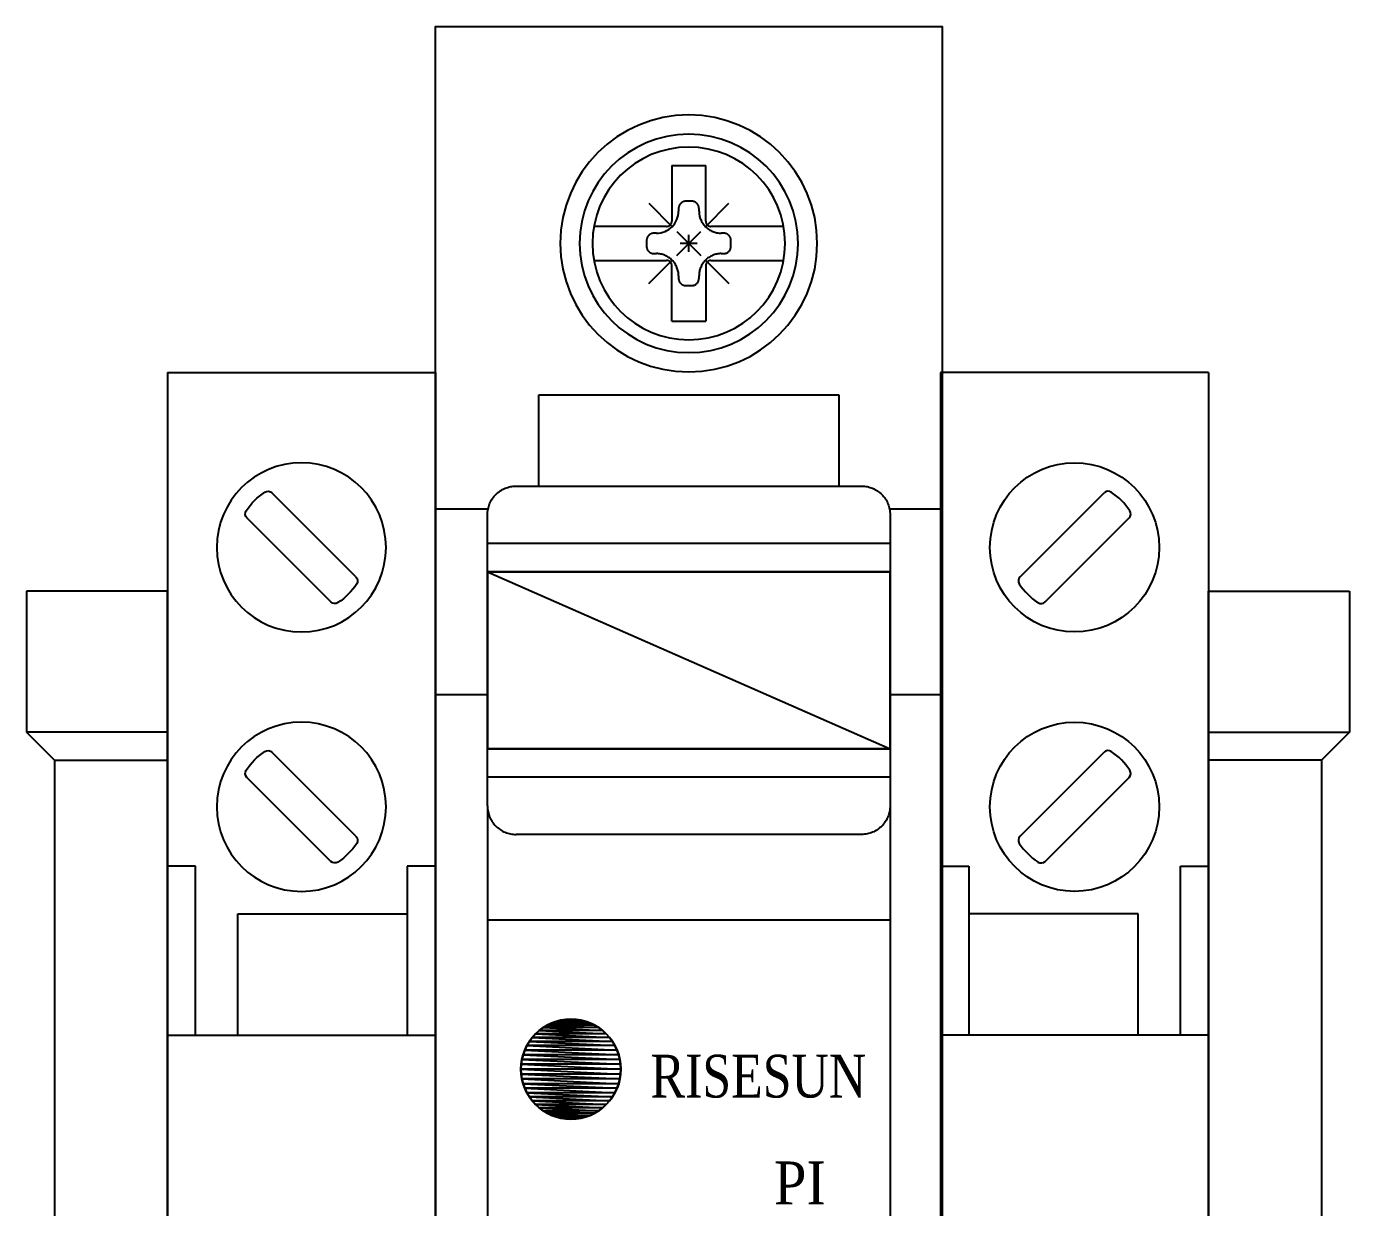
# Model space of a CAD drawing. Header units: millimetres. Extents: x 18 to 64.9, y 0 to 83.7.
# Drawn here: x 17.97 to 64.89, y 41.85 to 83.73 of the extents above; entities that cross this region are included whole.
import ezdxf

# ---------------------------------------------------------------- set-up
doc = ezdxf.new("R2010")
doc.units = ezdxf.units.MM
doc.linetypes.add('NEW_LINE159', pattern=[0.7, 0.5, -0.2])
doc.layers.add('1', color=2, linetype='Continuous')
doc.layers.add('DUT', color=7, linetype='Continuous')
doc.layers.add('dim', color=7, linetype='Continuous', lineweight=18)
doc.styles.add('arial', font='times.ttf', dxfattribs={"height": 21})

# ---------------------------------------------------------------- blocks, each defined once
blk = doc.blocks.new('jsfjdj')
at = {"layer": '1', "color": 7}
for p, q in [((244063.373, 5232.216, -0.002), (244063.373, 5222.716, -0.002)), ((244113.873, 5232.216, -0.002), (244063.373, 5232.216, -0.002)), ((244077.173, 5222.716, -0.002), (244077.173, 5232.216, -0.002)), ((244090.373, 5222.716, -0.002), (244090.373, 5232.216, -0.002)), ((244096.373, 5232.216, -0.002), (244096.373, 5231.216, -0.002)), ((244113.873, 5222.716, -0.002), (244113.873, 5232.216, -0.002)), ((244096.373, 5231.216, -0.002), (244090.373, 5231.216, -0.002)), ((244094.673, 5225.216, -0.002), (244094.673, 5231.216, -0.002)), ((244069.427, 5229.4, -0.002), (244072.407, 5226.421, -0.002)), ((244097.427, 5229.4, -0.002), (244100.407, 5226.421, -0.002)), ((244106.627, 5229.4, -0.002), (244109.607, 5226.421, -0.002)), ((244068.538, 5228.511, -0.002), (244071.518, 5225.532, -0.002)), ((244096.538, 5228.511, -0.002), (244099.518, 5225.532, -0.002)), ((244105.738, 5228.511, -0.002), (244108.718, 5225.532, -0.002)), ((244090.373, 5225.216, -0.002), (244094.673, 5225.216, -0.002)), ((244090.373, 5223.716, -0.002), (244096.373, 5223.716, -0.002)), ((244096.373, 5223.716, -0.002), (244096.373, 5222.716, -0.002)), ((244113.873, 5222.716, -0.002), (244063.373, 5222.716, -0.002))]:
    blk.add_line(p, q, dxfattribs=at)
for centre in [(244070.473, 5227.466, -0.002), (244098.473, 5227.466, -0.002), (244107.673, 5227.466, -0.002)]:
    blk.add_circle(centre, 3, dxfattribs=at)
for centre, radius, start, end in [((244070.473, 5227.466, -0.002), 2.35, 123.5008, 146.4992), ((244069.286, 5229.259, -0.002), 0.2, 45, 123.5008), ((244098.473, 5227.466, -0.002), 2.35, 123.5008, 146.4992), ((244097.286, 5229.259, -0.002), 0.2, 45, 123.5008), ((244107.673, 5227.466, -0.002), 2.35, 123.5008, 146.4992), ((244106.486, 5229.259, -0.002), 0.2, 45, 123.5008), ((244068.68, 5228.653, -0.002), 0.2, 146.4992, 225), ((244096.68, 5228.653, -0.002), 0.2, 146.4992, 225), ((244105.88, 5228.653, -0.002), 0.2, 146.4992, 225), ((244070.473, 5227.466, -0.002), 2.35, 303.5008, 326.4992), ((244072.265, 5226.279, -0.002), 0.2, 326.4992, 45), ((244098.473, 5227.466, -0.002), 2.35, 303.5008, 326.4992), ((244100.265, 5226.279, -0.002), 0.2, 326.4992, 45), ((244107.673, 5227.466, -0.002), 2.35, 303.5008, 326.4992), ((244109.465, 5226.279, -0.002), 0.2, 326.4992, 45), ((244071.659, 5225.673, -0.002), 0.2, 225, 303.5008), ((244099.659, 5225.673, -0.002), 0.2, 225, 303.5008), ((244108.859, 5225.673, -0.002), 0.2, 225, 303.5008)]:
    blk.add_arc(centre, radius, start, end, dxfattribs=at)
blk = doc.blocks.new('CẦU CHÌ')
for points in [[(-8.986, 0), (-8.986, 79.4816), (8.986, 79.4816), (8.986, 0), (-8.986, 0)], [(4.5563, 71.7865), (4.5563, 71.7865), (4.5327, 72.2525), (4.4637, 72.7049), (4.3513, 73.1416), (4.1982, 73.5601), (4.0062, 73.9585), (3.778, 74.3341), (3.5156, 74.6849), (3.2217, 75.0084), (2.898, 75.3026), (2.5473, 75.5649), (2.1716, 75.7931), (1.7734, 75.9849), (1.3547, 76.1382), (0.9182, 76.2504), (0.4657, 76.3194), (0, 76.3428), (0, 76.3428), (-0.466, 76.3194), (-0.9184, 76.2504), (-1.3551, 76.1382), (-1.7736, 75.9849), (-2.172, 75.7931), (-2.5476, 75.5649), (-2.8984, 75.3026), (-3.2218, 75.0084), (-3.516, 74.685), (-3.7783, 74.3342), (-4.0065, 73.9586), (-4.1983, 73.5602), (-4.3516, 73.1417), (-4.4638, 72.705), (-4.5329, 72.2526), (-4.5563, 71.7866), (-4.5563, 71.7866), (-4.5329, 71.3209), (-4.4639, 70.8684), (-4.3517, 70.4319), (-4.1984, 70.0132), (-4.0066, 69.615), (-3.7784, 69.2393), (-3.5161, 68.8886), (-3.2219, 68.5649), (-2.8984, 68.271), (-2.5476, 68.0086), (-2.172, 67.7804), (-1.7736, 67.5884), (-1.3551, 67.4353), (-0.9184, 67.3229), (-0.466, 67.2539), (0, 67.2303), (0, 67.2303), (0.4657, 67.2539), (0.9181, 67.3229), (1.3547, 67.4353), (1.7734, 67.5884), (2.1716, 67.7804), (2.5473, 68.0086), (2.898, 68.2709), (3.2217, 68.5648), (3.5156, 68.8885), (3.778, 69.2392), (4.0062, 69.6149), (4.1982, 70.0131), (4.3513, 70.4318), (4.4637, 70.8683), (4.5327, 71.3208), (4.5563, 71.7865)], [(3.8728, 71.7865), (3.8728, 71.7865), (3.8527, 72.1826), (3.7941, 72.5671), (3.6986, 72.9383), (3.5684, 73.2941), (3.4052, 73.6328), (3.2113, 73.952), (2.9883, 74.2502), (2.7384, 74.5251), (2.4633, 74.7751), (2.1651, 74.998), (1.8458, 75.1921), (1.5074, 75.3551), (1.1515, 75.4854), (0.7804, 75.5808), (0.3958, 75.6395), (0, 75.6594), (0, 75.6594), (-0.3961, 75.6395), (-0.7806, 75.5808), (-1.1518, 75.4854), (-1.5076, 75.3551), (-1.8463, 75.1921), (-2.1655, 74.998), (-2.4637, 74.7751), (-2.7386, 74.5251), (-2.9886, 74.2502), (-3.2115, 73.952), (-3.4056, 73.6328), (-3.5686, 73.2941), (-3.6989, 72.9383), (-3.7943, 72.5671), (-3.8529, 72.1826), (-3.8728, 71.7865), (-3.8728, 71.7865), (-3.8529, 71.3907), (-3.7943, 71.0061), (-3.6989, 70.635), (-3.5686, 70.2791), (-3.4056, 69.9407), (-3.2115, 69.6214), (-2.9886, 69.3232), (-2.7386, 69.0481), (-2.4637, 68.7982), (-2.1655, 68.5752), (-1.8463, 68.3813), (-1.5076, 68.2181), (-1.1518, 68.0879), (-0.7806, 67.9924), (-0.3961, 67.9338), (0, 67.9137), (0, 67.9137), (0.3958, 67.9338), (0.7804, 67.9924), (1.1515, 68.0879), (1.5074, 68.2181), (1.8458, 68.3813), (2.1651, 68.5752), (2.4633, 68.7982), (2.7384, 69.0481), (2.9883, 69.3232), (3.2113, 69.6214), (3.4052, 69.9407), (3.5684, 70.2791), (3.6986, 70.635), (3.7941, 71.0061), (3.8527, 71.3907), (3.8728, 71.7865)], [(3.4172, 71.7865), (3.4172, 71.7865), (3.3995, 72.1361), (3.3476, 72.4754), (3.2633, 72.8029), (3.1486, 73.1168), (3.0046, 73.4156), (2.8335, 73.6973), (2.6368, 73.9604), (2.4163, 74.2029), (2.1736, 74.4236), (1.9105, 74.6202), (1.6286, 74.7914), (1.33, 74.9352), (1.016, 75.0502), (0.6886, 75.1343), (0.3493, 75.1862), (0, 75.2037), (0, 75.2037), (-0.3496, 75.1862), (-0.6889, 75.1343), (-1.0164, 75.0502), (-1.3303, 74.9352), (-1.6291, 74.7914), (-1.9108, 74.6202), (-2.1739, 74.4236), (-2.4164, 74.2029), (-2.6371, 73.9604), (-2.8337, 73.6973), (-3.0049, 73.4156), (-3.1487, 73.1168), (-3.2637, 72.8029), (-3.3478, 72.4754), (-3.3997, 72.1361), (-3.4172, 71.7865), (-3.4172, 71.7865), (-3.3997, 71.4372), (-3.3478, 71.0979), (-3.2637, 70.7705), (-3.1487, 70.4565), (-3.0049, 70.1579), (-2.8337, 69.8761), (-2.6371, 69.613), (-2.4164, 69.3703), (-2.1739, 69.1498), (-1.9108, 68.9531), (-1.6291, 68.782), (-1.3303, 68.638), (-1.0164, 68.5233), (-0.6889, 68.439), (-0.3496, 68.3871), (0, 68.3694), (0, 68.3694), (0.3493, 68.3871), (0.6886, 68.439), (1.016, 68.5233), (1.33, 68.638), (1.6286, 68.782), (1.9105, 68.9531), (2.1736, 69.1498), (2.4163, 69.3703), (2.6368, 69.613), (2.8335, 69.8761), (3.0046, 70.1579), (3.1486, 70.4565), (3.2633, 70.7705), (3.3476, 71.0979), (3.3995, 71.4372), (3.4172, 71.7865)], [(-0.6033, 74.5444), (-0.6033, 72.5724)], [(-0.6033, 74.5444), (0.6033, 74.5444)], [(0.6033, 72.5724), (0.6033, 74.5444)], [(-1.4223, 73.2092), (-0.6034, 72.3902)], [(-0.0995, 73.283), (-0.0995, 73.283), (-0.1126, 73.2827), (-0.1255, 73.2818), (-0.1384, 73.2803), (-0.151, 73.278), (-0.1636, 73.2753), (-0.1759, 73.2718), (-0.1881, 73.2679), (-0.2, 73.2631), (-0.2118, 73.258), (-0.2233, 73.2523), (-0.2345, 73.246), (-0.2452, 73.239), (-0.2558, 73.2318), (-0.2659, 73.2237), (-0.2758, 73.2153), (-0.2851, 73.2062), (-0.2851, 73.2062), (-0.2942, 73.1969), (-0.3026, 73.187), (-0.3107, 73.1769), (-0.318, 73.1663), (-0.325, 73.1556), (-0.3313, 73.1444), (-0.337, 73.1329), (-0.3421, 73.1211), (-0.3469, 73.1092), (-0.3508, 73.097), (-0.3543, 73.0847), (-0.357, 73.0721), (-0.3593, 73.0595), (-0.3608, 73.0466), (-0.3617, 73.0337), (-0.362, 73.0206)], [(0.0996, 73.283), (-0.0995, 73.283)], [(0.3621, 73.0206), (0.3621, 73.0206), (0.3616, 73.0337), (0.3607, 73.0466), (0.359, 73.0595), (0.3569, 73.0721), (0.3539, 73.0847), (0.3506, 73.097), (0.3465, 73.1092), (0.342, 73.1211), (0.3367, 73.1329), (0.331, 73.1444), (0.3247, 73.1556), (0.3179, 73.1663), (0.3104, 73.1769), (0.3025, 73.187), (0.2941, 73.1969), (0.2852, 73.2062), (0.2852, 73.2062), (0.2757, 73.2153), (0.2659, 73.2237), (0.2556, 73.2318), (0.2452, 73.239), (0.2342, 73.246), (0.2231, 73.2523), (0.2116, 73.258), (0.2, 73.2631), (0.1879, 73.2679), (0.1758, 73.2718), (0.1634, 73.2753), (0.151, 73.278), (0.1382, 73.2803), (0.1255, 73.2818), (0.1125, 73.2827), (0.0996, 73.283)], [(0.6035, 72.3902), (1.4223, 73.2092)], [(-1.1493, 72.1487), (-1.1493, 72.1487), (-1.069, 72.1529), (-0.9908, 72.1648), (-0.9154, 72.1843), (-0.8429, 72.2107), (-0.7742, 72.2439), (-0.7092, 72.2833), (-0.6487, 72.3287), (-0.5926, 72.3794), (-0.5419, 72.4354), (-0.4966, 72.4959), (-0.4572, 72.5609), (-0.424, 72.6296), (-0.3976, 72.7021), (-0.3781, 72.7775), (-0.3662, 72.8557), (-0.362, 72.936)], [(-0.362, 73.0206), (-0.362, 72.936)], [(0.3621, 72.936), (0.3621, 73.0206)], [(0.3621, 72.936), (0.3621, 72.936), (0.363, 72.8971), (0.3658, 72.8583), (0.3706, 72.8199), (0.3772, 72.7818), (0.3856, 72.7443), (0.3959, 72.7072), (0.4079, 72.6708), (0.4219, 72.6348), (0.4373, 72.5998), (0.4546, 72.5654), (0.4735, 72.532), (0.4942, 72.4993), (0.5163, 72.4678), (0.5402, 72.4372), (0.5656, 72.4078), (0.5927, 72.3793), (0.5927, 72.3793), (0.6209, 72.3525), (0.6503, 72.3271), (0.6808, 72.3034), (0.7125, 72.2811), (0.745, 72.2605), (0.7785, 72.2416), (0.8128, 72.2243), (0.848, 72.2087), (0.8837, 72.1949), (0.9202, 72.1829), (0.9572, 72.1727), (0.995, 72.164), (1.0329, 72.1574), (1.0715, 72.1526), (1.1103, 72.1498), (1.1494, 72.1487)], [(-0.7856, 72.3902), (-3.3635, 72.3902)], [(-0.7856, 72.3902), (-0.7856, 72.3902), (-0.7671, 72.3913), (-0.7491, 72.394), (-0.7317, 72.3985), (-0.7148, 72.4046), (-0.699, 72.4124), (-0.6839, 72.4215), (-0.6699, 72.432), (-0.6568, 72.4436), (-0.6452, 72.4567), (-0.6347, 72.4707), (-0.6256, 72.4858), (-0.6178, 72.5016), (-0.6117, 72.5185), (-0.6071, 72.5359), (-0.6044, 72.5539), (-0.6033, 72.5724)], [(0.6033, 72.5724), (0.6033, 72.5724), (0.6034, 72.5635), (0.6041, 72.5545), (0.6051, 72.5457), (0.6068, 72.5368), (0.6086, 72.5282), (0.611, 72.5195), (0.6138, 72.5111), (0.6171, 72.5027), (0.6205, 72.4948), (0.6246, 72.4868), (0.6289, 72.4791), (0.6338, 72.4714), (0.6389, 72.4642), (0.6445, 72.4571), (0.6503, 72.4503), (0.6567, 72.4436), (0.6567, 72.4436), (0.6631, 72.4375), (0.6699, 72.4316), (0.677, 72.4261), (0.6844, 72.4209), (0.6918, 72.4162), (0.6996, 72.4118), (0.7076, 72.4078), (0.7158, 72.4041), (0.724, 72.401), (0.7324, 72.3982), (0.741, 72.3959), (0.7498, 72.3938), (0.7585, 72.3923), (0.7675, 72.3911), (0.7765, 72.3905), (0.7856, 72.3902)], [(3.3635, 72.3902), (0.7856, 72.3902)], [(-1.2341, 72.1487), (-1.2341, 72.1487), (-1.2472, 72.1484), (-1.2601, 72.1475), (-1.273, 72.146), (-1.2856, 72.1437), (-1.2982, 72.141), (-1.3105, 72.1375), (-1.3227, 72.1336), (-1.3346, 72.1288), (-1.3464, 72.1237), (-1.3579, 72.118), (-1.3691, 72.1117), (-1.3798, 72.1047), (-1.3904, 72.0974), (-1.4005, 72.0893), (-1.4103, 72.0809), (-1.4196, 72.0718), (-1.4196, 72.0718), (-1.4287, 72.0625), (-1.4371, 72.0527), (-1.4452, 72.0426), (-1.4525, 72.032), (-1.4595, 72.0213), (-1.4658, 72.0101), (-1.4715, 71.9986), (-1.4766, 71.9868), (-1.4814, 71.9749), (-1.4853, 71.9627), (-1.4888, 71.9504), (-1.4915, 71.9378), (-1.4938, 71.9252), (-1.4953, 71.9123), (-1.4962, 71.8994), (-1.4965, 71.8863)], [(-1.4965, 71.8863), (-1.4965, 71.6868)], [(-1.1493, 72.1487), (-1.2341, 72.1487)], [(-0.4266, 72.2133), (0.4267, 71.3598)], [(-0.4266, 71.3598), (0.4267, 72.2133)], [(0.3018, 71.7866), (-0.3017, 71.7865)], [(0.0001, 71.4848), (0, 72.0883)], [(1.2341, 72.1487), (1.1494, 72.1487)], [(1.4966, 71.8863), (1.4966, 71.8863), (1.4961, 71.8994), (1.4952, 71.9123), (1.4935, 71.9252), (1.4914, 71.9378), (1.4884, 71.9504), (1.4851, 71.9627), (1.4811, 71.9749), (1.4766, 71.9868), (1.4712, 71.9986), (1.4655, 72.0101), (1.4592, 72.0213), (1.4524, 72.032), (1.4449, 72.0426), (1.437, 72.0527), (1.4286, 72.0625), (1.4197, 72.0718), (1.4197, 72.0718), (1.4102, 72.0809), (1.4004, 72.0893), (1.3901, 72.0974), (1.3797, 72.1047), (1.3687, 72.1117), (1.3576, 72.118), (1.3461, 72.1237), (1.3345, 72.1288), (1.3224, 72.1336), (1.3103, 72.1375), (1.2979, 72.141), (1.2855, 72.1437), (1.2727, 72.146), (1.26, 72.1475), (1.247, 72.1484), (1.2341, 72.1487)], [(1.4966, 71.6868), (1.4966, 71.8863)], [(-1.4965, 71.6868), (-1.4965, 71.6868), (-1.4962, 71.6739), (-1.4953, 71.661), (-1.4938, 71.6483), (-1.4915, 71.6355), (-1.4888, 71.6231), (-1.4853, 71.6107), (-1.4814, 71.5986), (-1.4766, 71.5865), (-1.4715, 71.5749), (-1.4658, 71.5634), (-1.4595, 71.5523), (-1.4525, 71.5413), (-1.4452, 71.5309), (-1.4371, 71.5206), (-1.4287, 71.5108), (-1.4196, 71.5013), (-1.4196, 71.5013), (-1.4103, 71.4924), (-1.4005, 71.484), (-1.3904, 71.4761), (-1.3798, 71.4686), (-1.3691, 71.4618), (-1.3579, 71.4555), (-1.3464, 71.4498), (-1.3346, 71.4444), (-1.3227, 71.4399), (-1.3105, 71.4359), (-1.2982, 71.4326), (-1.2856, 71.4296), (-1.273, 71.4275), (-1.2601, 71.4258), (-1.2472, 71.4249), (-1.2341, 71.4244)], [(-1.2341, 71.4244), (-1.1493, 71.4244)], [(-0.362, 70.6371), (-0.362, 70.6371), (-0.3631, 70.6762), (-0.3659, 70.715), (-0.3707, 70.7536), (-0.3773, 70.7915), (-0.386, 70.8292), (-0.3962, 70.8662), (-0.4082, 70.9027), (-0.422, 70.9384), (-0.4376, 70.9736), (-0.4549, 71.0079), (-0.4738, 71.0414), (-0.4944, 71.0739), (-0.5167, 71.1056), (-0.5404, 71.1361), (-0.5658, 71.1656), (-0.5926, 71.1938), (-0.5926, 71.1938), (-0.621, 71.2209), (-0.6504, 71.2462), (-0.681, 71.2701), (-0.7126, 71.2922), (-0.7453, 71.3129), (-0.7787, 71.3318), (-0.8131, 71.3491), (-0.8481, 71.3645), (-0.8841, 71.3785), (-0.9205, 71.3905), (-0.9576, 71.4008), (-0.9951, 71.4092), (-1.0332, 71.4159), (-1.0716, 71.4207), (-1.1104, 71.4235), (-1.1493, 71.4244)], [(1.1494, 71.4244), (1.1494, 71.4244), (1.1103, 71.4235), (1.0715, 71.4207), (1.0329, 71.4159), (0.995, 71.4092), (0.9572, 71.4008), (0.9202, 71.3905), (0.8837, 71.3785), (0.848, 71.3645), (0.8128, 71.3491), (0.7785, 71.3318), (0.745, 71.3129), (0.7125, 71.2922), (0.6808, 71.2701), (0.6503, 71.2462), (0.6209, 71.2209), (0.5927, 71.1938), (0.5927, 71.1938), (0.5656, 71.1656), (0.5402, 71.1361), (0.5163, 71.1056), (0.4942, 71.0739), (0.4735, 71.0414), (0.4546, 71.0079), (0.4373, 70.9736), (0.4219, 70.9384), (0.4079, 70.9027), (0.3959, 70.8662), (0.3856, 70.8292), (0.3772, 70.7915), (0.3706, 70.7536), (0.3658, 70.715), (0.363, 70.6762), (0.3621, 70.6371)], [(1.1494, 71.4244), (1.2341, 71.4244)], [(1.2341, 71.4244), (1.2341, 71.4244), (1.2608, 71.4259), (1.2869, 71.4298), (1.312, 71.4364), (1.3362, 71.4451), (1.359, 71.4563), (1.3807, 71.4694), (1.4009, 71.4845), (1.4197, 71.5013), (1.4365, 71.5201), (1.4516, 71.5403), (1.4647, 71.562), (1.4759, 71.5848), (1.4846, 71.609), (1.4912, 71.6341), (1.4951, 71.6601), (1.4966, 71.6868)], [(-3.3635, 71.1829), (-0.7856, 71.1829)], [(-1.4223, 70.3639), (-0.6034, 71.1829)], [(-0.6033, 71.0007), (-0.6033, 71.0007), (-0.6036, 71.0098), (-0.6042, 71.0188), (-0.6054, 71.0278), (-0.6069, 71.0365), (-0.609, 71.0453), (-0.6113, 71.0539), (-0.6141, 71.0623), (-0.6172, 71.0705), (-0.6209, 71.0787), (-0.6249, 71.0867), (-0.6293, 71.0945), (-0.634, 71.1019), (-0.6392, 71.1093), (-0.6447, 71.1164), (-0.6506, 71.1232), (-0.6567, 71.1296), (-0.6567, 71.1296), (-0.6634, 71.136), (-0.6702, 71.1418), (-0.6773, 71.1474), (-0.6846, 71.1524), (-0.6923, 71.1573), (-0.7, 71.1616), (-0.708, 71.1657), (-0.7159, 71.1691), (-0.7243, 71.1724), (-0.7327, 71.1752), (-0.7414, 71.1776), (-0.75, 71.1794), (-0.759, 71.1811), (-0.7678, 71.1821), (-0.7768, 71.1828), (-0.7856, 71.1829)], [(-0.6033, 69.0287), (-0.6033, 71.0007)], [(0.7856, 71.1829), (0.7856, 71.1829), (0.7765, 71.1828), (0.7675, 71.1821), (0.7585, 71.1811), (0.7498, 71.1794), (0.741, 71.1776), (0.7324, 71.1752), (0.724, 71.1724), (0.7158, 71.1691), (0.7076, 71.1657), (0.6996, 71.1616), (0.6918, 71.1573), (0.6844, 71.1524), (0.677, 71.1474), (0.6699, 71.1418), (0.6631, 71.136), (0.6567, 71.1296), (0.6567, 71.1296), (0.6503, 71.1232), (0.6445, 71.1164), (0.6389, 71.1093), (0.6338, 71.1019), (0.6289, 71.0945), (0.6246, 71.0867), (0.6205, 71.0787), (0.6171, 71.0705), (0.6138, 71.0623), (0.611, 71.0539), (0.6086, 71.0453), (0.6068, 71.0365), (0.6051, 71.0278), (0.6041, 71.0188), (0.6034, 71.0098), (0.6033, 71.0007)], [(0.6033, 71.0007), (0.6033, 69.0287)], [(0.6035, 71.1829), (1.4223, 70.3639)], [(0.7856, 71.1829), (3.3635, 71.1829)], [(-0.362, 70.6371), (-0.362, 70.5524)], [(-0.362, 70.5524), (-0.362, 70.5524), (-0.3617, 70.5395), (-0.3608, 70.5265), (-0.3593, 70.5138), (-0.357, 70.501), (-0.3543, 70.4886), (-0.3508, 70.4762), (-0.3469, 70.4641), (-0.3421, 70.452), (-0.337, 70.4404), (-0.3313, 70.4289), (-0.325, 70.4178), (-0.318, 70.4068), (-0.3107, 70.3964), (-0.3026, 70.3861), (-0.2942, 70.3763), (-0.2851, 70.3668), (-0.2851, 70.3668), (-0.2758, 70.3579), (-0.2659, 70.3495), (-0.2558, 70.3416), (-0.2452, 70.3341), (-0.2345, 70.3273), (-0.2233, 70.321), (-0.2118, 70.3153), (-0.2, 70.31), (-0.1881, 70.3055), (-0.1759, 70.3014), (-0.1636, 70.2981), (-0.151, 70.2951), (-0.1384, 70.293), (-0.1255, 70.2913), (-0.1126, 70.2904), (-0.0995, 70.2899)], [(0.0996, 70.2899), (0.0996, 70.2899), (0.1263, 70.2914), (0.1523, 70.2953), (0.1774, 70.3019), (0.2016, 70.3106), (0.2244, 70.3218), (0.2461, 70.3349), (0.2663, 70.35), (0.2851, 70.3668), (0.3019, 70.3856), (0.3171, 70.4058), (0.3302, 70.4275), (0.3414, 70.4503), (0.3501, 70.4745), (0.3567, 70.4996), (0.3606, 70.5257), (0.3621, 70.5524)], [(0.3621, 70.5524), (0.3621, 70.6371)], [(-0.0995, 70.2899), (0.0996, 70.2899)], [(-0.6033, 69.0287), (0.6033, 69.0287)], [(-5.3156, 63.1802), (-5.3156, 66.4202)], [(-5.3156, 66.4202), (5.3157, 66.4202)], [(5.3157, 66.4202), (5.3157, 63.1802)], [(-7.1381, 60.1427), (-7.1381, 62.1677), (-7.1381, 62.1677), (-7.1369, 62.2181), (-7.1333, 62.268), (-7.1273, 62.3175), (-7.1186, 62.3663), (-7.1078, 62.4148), (-7.0945, 62.4624), (-7.079, 62.5093), (-7.0611, 62.5553), (-7.0412, 62.6006), (-7.019, 62.6447), (-6.9947, 62.6879), (-6.9681, 62.7296), (-6.9397, 62.7703), (-6.909, 62.8096), (-6.8764, 62.8475), (-6.8416, 62.8837), (-6.8416, 62.8837), (-6.8054, 62.9185), (-6.7675, 62.9511), (-6.7282, 62.9818), (-6.6875, 63.0102), (-6.6458, 63.0368), (-6.6026, 63.0611), (-6.5585, 63.0833), (-6.5132, 63.1032), (-6.4672, 63.1211), (-6.4203, 63.1366), (-6.3727, 63.1499), (-6.3242, 63.1607), (-6.2754, 63.1694), (-6.2259, 63.1754), (-6.176, 63.179), (-6.1256, 63.1802), (-5.3156, 63.1802), (5.3157, 63.1802), (6.1257, 63.1802), (6.1257, 63.1802), (6.1758, 63.179), (6.2257, 63.1754), (6.2751, 63.1694), (6.324, 63.1607), (6.3722, 63.1499), (6.4199, 63.1366), (6.4668, 63.1211), (6.513, 63.1032), (6.5581, 63.0833), (6.6022, 63.0611), (6.6452, 63.0368), (6.6872, 63.0102), (6.7277, 62.9818), (6.7672, 62.9511), (6.8051, 62.9185), (6.8416, 62.8837), (6.8416, 62.8837), (6.8761, 62.8475), (6.9087, 62.8096), (6.9392, 62.7703), (6.9679, 62.7296), (6.9943, 62.6879), (7.0187, 62.6447), (7.0409, 62.6006), (7.061, 62.5553), (7.0787, 62.5093), (7.0943, 62.4624), (7.1075, 62.4148), (7.1185, 62.3663), (7.1269, 62.3175), (7.1332, 62.268), (7.1368, 62.2181), (7.1382, 62.1677), (7.1382, 60.1427)], [(-8.986, 62.3702), (-7.1177, 62.3702)], [(7.1177, 62.3702), (8.986, 62.3702)], [(-7.1381, 61.1552), (7.1382, 61.1552)], [(-7.1381, 60.1427), (7.1382, 60.1427)], [(-7.1381, 53.8652), (-7.1381, 60.1427)], [(7.1382, 60.1427), (7.1382, 53.8652)], [(-8.986, 55.789), (-7.1177, 55.789)], [(7.1177, 55.789), (8.986, 55.789)], [(-7.1381, 51.8402), (-7.1381, 53.8652)], [(7.1382, 53.8652), (-7.1381, 53.8652)], [(7.1382, 53.8652), (7.1382, 51.8402), (7.1382, 51.8402), (7.1368, 51.7901), (7.1332, 51.7402), (7.1269, 51.6908), (7.1185, 51.6419), (7.1075, 51.5937), (7.0943, 51.546), (7.0787, 51.4991), (7.061, 51.4528), (7.0409, 51.4077), (7.0187, 51.3636), (6.9943, 51.3206), (6.9679, 51.2786), (6.9392, 51.2381), (6.9087, 51.1986), (6.8761, 51.1607), (6.8416, 51.1242), (6.8416, 51.1242), (6.8051, 51.0897), (6.7672, 51.0571), (6.7277, 51.0266), (6.6872, 50.9979), (6.6452, 50.9715), (6.6022, 50.9471), (6.5581, 50.9249), (6.513, 50.9048), (6.4668, 50.8871), (6.4199, 50.8716), (6.3722, 50.8584), (6.324, 50.8474), (6.2751, 50.839), (6.2257, 50.8327), (6.1758, 50.8291), (6.1257, 50.8277), (-6.1256, 50.8277)], [(7.1382, 52.8527), (-7.1381, 52.8527)], [(-7.1381, 51.8402), (-7.1381, 51.8402), (-7.1369, 51.7901), (-7.1333, 51.7402), (-7.1273, 51.6908), (-7.1186, 51.6419), (-7.1078, 51.5937), (-7.0945, 51.546), (-7.079, 51.4991), (-7.0611, 51.4528), (-7.0412, 51.4077), (-7.019, 51.3636), (-6.9947, 51.3206), (-6.9681, 51.2786), (-6.9397, 51.2381), (-6.909, 51.1986), (-6.8764, 51.1607), (-6.8416, 51.1242), (-6.8416, 51.1242), (-6.8054, 51.0897), (-6.7675, 51.0571), (-6.7282, 51.0266), (-6.6875, 50.9979), (-6.6458, 50.9715), (-6.6026, 50.9471), (-6.5585, 50.9249), (-6.5132, 50.9048), (-6.4672, 50.8871), (-6.4203, 50.8716), (-6.3727, 50.8584), (-6.3242, 50.8474), (-6.2754, 50.839), (-6.2259, 50.8327), (-6.176, 50.8291), (-6.1256, 50.8277)], [(-7.1381, 51.8402), (-7.1381, 20.4526)], [(7.1382, 51.8402), (7.1382, 20.4526)], [(7.1382, 47.7902), (-7.1381, 47.7902)]]:
    blk.add_lwpolyline(points)
at = {"color": 144}
for points in [[(-7.1381, 60.1427), (7.1382, 60.1427)], [(-7.1381, 60.1427), (-7.1381, 60.1427)], [(-7.1381, 60.1427), (7.1382, 53.8652)], [(7.1382, 53.8652), (-7.1381, 53.8652), (-7.1381, 60.1427)], [(-7.1381, 60.1427), (7.1382, 53.8652)], [(7.1382, 53.8652), (7.1382, 60.1427), (-7.1381, 60.1427)], [(-7.1381, 60.1427), (7.1382, 60.1427)], [(-7.1381, 60.1427), (-7.1381, 53.8652)], [(7.1382, 60.1427), (7.1382, 53.8652)], [(-7.1381, 53.8652), (7.1382, 53.8652)], [(-7.1381, 53.8652), (-7.1381, 53.8652)], [(-7.1381, 53.8652), (7.1382, 53.8652)]]:
    blk.add_lwpolyline(points, dxfattribs=at)
at = {"color": 251, "linetype": 'NEW_LINE159'}
blk.add_lwpolyline([(-2.4074, 42.502), (-2.4074, 42.502), (-2.4166, 42.6833), (-2.4435, 42.8593), (-2.4872, 43.0291), (-2.5467, 43.1918), (-2.6215, 43.3468), (-2.7102, 43.4929), (-2.8123, 43.6293), (-2.9265, 43.755), (-3.0524, 43.8695), (-3.1888, 43.9714), (-3.3349, 44.0603), (-3.4897, 44.1348), (-3.6526, 44.1944), (-3.8223, 44.238), (-3.9983, 44.2649), (-4.1793, 44.2739), (-4.1793, 44.2739), (-4.3606, 44.2649), (-4.5366, 44.238), (-4.7064, 44.1944), (-4.8691, 44.1348), (-5.0241, 44.0603), (-5.1701, 43.9714), (-5.3065, 43.8695), (-5.4322, 43.755), (-5.5467, 43.6293), (-5.6486, 43.4929), (-5.7375, 43.3468), (-5.812, 43.1918), (-5.8716, 43.0291), (-5.9152, 42.8593), (-5.9421, 42.6833), (-5.9511, 42.502), (-5.9511, 42.502), (-5.9422, 42.321), (-5.9153, 42.145), (-5.8717, 41.9753), (-5.8121, 41.8124), (-5.7376, 41.6576), (-5.6487, 41.5115), (-5.5468, 41.3751), (-5.4323, 41.2492), (-5.3066, 41.135), (-5.1702, 41.0329), (-5.0241, 40.9442), (-4.8691, 40.8694), (-4.7064, 40.8099), (-4.5366, 40.7662), (-4.3606, 40.7393), (-4.1793, 40.7301), (-4.1793, 40.7301), (-3.9983, 40.7393), (-3.8223, 40.7662), (-3.6526, 40.8099), (-3.4897, 40.8694), (-3.3349, 40.9442), (-3.1888, 41.0329), (-3.0524, 41.135), (-2.9265, 41.2492), (-2.8123, 41.3751), (-2.7102, 41.5115), (-2.6215, 41.6576), (-2.5467, 41.8124), (-2.4872, 41.9753), (-2.4435, 42.145), (-2.4166, 42.321), (-2.4074, 42.502)], dxfattribs=at)
at = {"color": 251}
for points in [[(-3.344, 44.0646), (-5.0145, 44.0646), (-4.8573, 44.139)], [(-4.8573, 44.139), (-5.0145, 44.0646)], [(-3.5012, 44.139), (-4.8573, 44.139), (-4.6936, 44.1975)], [(-4.6936, 44.1975), (-4.8573, 44.139)], [(-4.8573, 44.139), (-3.344, 44.0646)], [(-4.8573, 44.139), (-3.344, 44.0646)], [(-3.344, 44.0646), (-3.5012, 44.139), (-4.8573, 44.139)], [(-3.6649, 44.1975), (-4.6936, 44.1975), (-4.5249, 44.2398)], [(-4.5249, 44.2398), (-4.6936, 44.1975)], [(-4.6936, 44.1975), (-3.5012, 44.139)], [(-4.6936, 44.1975), (-3.5012, 44.139)], [(-3.5012, 44.139), (-3.6649, 44.1975), (-4.6936, 44.1975)], [(-3.8336, 44.2398), (-4.5249, 44.2398), (-4.3529, 44.2653)], [(-4.3529, 44.2653), (-4.5249, 44.2398)], [(-4.5249, 44.2398), (-3.6649, 44.1975)], [(-4.5249, 44.2398), (-3.6649, 44.1975)], [(-3.6649, 44.1975), (-3.8336, 44.2398), (-4.5249, 44.2398)], [(-4.0056, 44.2653), (-4.3529, 44.2653), (-4.1793, 44.2739)], [(-4.1793, 44.2739), (-4.3529, 44.2653)], [(-4.3529, 44.2653), (-3.8336, 44.2398)], [(-4.3529, 44.2653), (-3.8336, 44.2398)], [(-3.8336, 44.2398), (-4.0056, 44.2653), (-4.3529, 44.2653)], [(-4.1793, 44.2739), (-4.0056, 44.2653)], [(-4.0056, 44.2653), (-4.1793, 44.2739)], [(-4.0056, 44.2653), (-3.8336, 44.2398)], [(-3.8336, 44.2398), (-3.6649, 44.1975)], [(-3.6649, 44.1975), (-3.5012, 44.139)], [(-3.5012, 44.139), (-3.344, 44.0646)], [(-2.8096, 43.6261), (-5.5489, 43.6261), (-5.4322, 43.7549)], [(-5.4322, 43.7549), (-5.5489, 43.6261)], [(-2.9264, 43.7549), (-5.4322, 43.7549), (-5.3033, 43.8716)], [(-5.3033, 43.8716), (-5.4322, 43.7549)], [(-5.4322, 43.7549), (-2.8096, 43.6261)], [(-5.4322, 43.7549), (-2.8096, 43.6261)], [(-2.8096, 43.6261), (-2.9264, 43.7549), (-5.4322, 43.7549)], [(-3.0552, 43.8716), (-5.3033, 43.8716), (-5.1637, 43.9753)], [(-5.1637, 43.9753), (-5.3033, 43.8716)], [(-5.3033, 43.8716), (-2.9264, 43.7549)], [(-5.3033, 43.8716), (-2.9264, 43.7549)], [(-2.9264, 43.7549), (-3.0552, 43.8716), (-5.3033, 43.8716)], [(-3.1948, 43.9753), (-5.1637, 43.9753), (-5.0145, 44.0646)], [(-5.0145, 44.0646), (-5.1637, 43.9753)], [(-5.1637, 43.9753), (-3.0552, 43.8716)], [(-5.1637, 43.9753), (-3.0552, 43.8716)], [(-3.0552, 43.8716), (-3.1948, 43.9753), (-5.1637, 43.9753)], [(-5.0145, 44.0646), (-3.1948, 43.9753)], [(-5.0145, 44.0646), (-3.1948, 43.9753)], [(-3.1948, 43.9753), (-3.344, 44.0646), (-5.0145, 44.0646)], [(-3.344, 44.0646), (-3.1948, 43.9753)], [(-3.1948, 43.9753), (-3.0552, 43.8716)], [(-3.0552, 43.8716), (-2.9264, 43.7549)], [(-2.9264, 43.7549), (-2.8096, 43.6261)], [(-2.4837, 43.0163), (-5.8748, 43.0163), (-5.8163, 43.1801)], [(-5.8163, 43.1801), (-5.8748, 43.0163)], [(-2.5423, 43.1801), (-5.8163, 43.1801), (-5.7419, 43.3372)], [(-5.7419, 43.3372), (-5.8163, 43.1801)], [(-5.8163, 43.1801), (-2.4837, 43.0163)], [(-5.8163, 43.1801), (-2.4837, 43.0163)], [(-2.4837, 43.0163), (-2.5423, 43.1801), (-5.8163, 43.1801)], [(-2.6166, 43.3372), (-5.7419, 43.3372), (-5.6525, 43.4864)], [(-5.6525, 43.4864), (-5.7419, 43.3372)], [(-5.7419, 43.3372), (-2.5423, 43.1801)], [(-5.7419, 43.3372), (-2.5423, 43.1801)], [(-2.5423, 43.1801), (-2.6166, 43.3372), (-5.7419, 43.3372)], [(-2.706, 43.4864), (-5.6525, 43.4864), (-5.5489, 43.6261)], [(-5.5489, 43.6261), (-5.6525, 43.4864)], [(-5.6525, 43.4864), (-2.6166, 43.3372)], [(-5.6525, 43.4864), (-2.6166, 43.3372)], [(-2.6166, 43.3372), (-2.706, 43.4864), (-5.6525, 43.4864)], [(-5.5489, 43.6261), (-2.706, 43.4864)], [(-5.5489, 43.6261), (-2.706, 43.4864)], [(-2.706, 43.4864), (-2.8096, 43.6261), (-5.5489, 43.6261)], [(-2.8096, 43.6261), (-2.706, 43.4864)], [(-2.706, 43.4864), (-2.6166, 43.3372)], [(-2.6166, 43.3372), (-2.5423, 43.1801)], [(-2.5423, 43.1801), (-2.4837, 43.0163)], [(-2.4159, 42.6756), (-5.9426, 42.6756), (-5.9171, 42.8476)], [(-5.9171, 42.8476), (-5.9426, 42.6756)], [(-2.4414, 42.8476), (-5.9171, 42.8476), (-5.8748, 43.0163)], [(-5.8748, 43.0163), (-5.9171, 42.8476)], [(-5.9171, 42.8476), (-2.4159, 42.6756)], [(-5.9171, 42.8476), (-2.4159, 42.6756)], [(-2.4159, 42.6756), (-2.4414, 42.8476), (-5.9171, 42.8476)], [(-5.8748, 43.0163), (-2.4414, 42.8476)], [(-5.8748, 43.0163), (-2.4414, 42.8476)], [(-2.4414, 42.8476), (-2.4837, 43.0163), (-5.8748, 43.0163)], [(-2.4837, 43.0163), (-2.4414, 42.8476)], [(-2.4414, 42.8476), (-2.4159, 42.6756)], [(-2.4074, 42.502), (-5.9511, 42.502), (-5.9426, 42.6756)], [(-5.9426, 42.6756), (-5.9511, 42.502)], [(-5.9511, 42.502), (-2.4159, 42.3283)], [(-2.4159, 42.3283), (-5.9426, 42.3283), (-5.9511, 42.502)], [(-5.9511, 42.502), (-2.4159, 42.3283)], [(-2.4159, 42.3283), (-2.4074, 42.502), (-5.9511, 42.502)], [(-5.9511, 42.502), (-5.9426, 42.3283)], [(-5.9426, 42.6756), (-2.4074, 42.502)], [(-5.9426, 42.6756), (-2.4074, 42.502)], [(-2.4074, 42.502), (-2.4159, 42.6756), (-5.9426, 42.6756)], [(-5.9426, 42.3283), (-2.4414, 42.1563)], [(-2.4414, 42.1563), (-5.9171, 42.1563), (-5.9426, 42.3283)], [(-5.9426, 42.3283), (-2.4414, 42.1563)], [(-2.4414, 42.1563), (-2.4159, 42.3283), (-5.9426, 42.3283)], [(-5.9426, 42.3283), (-5.9171, 42.1563)], [(-2.4159, 42.3283), (-2.4414, 42.1563)], [(-2.4159, 42.6756), (-2.4074, 42.502)], [(-2.4074, 42.502), (-2.4159, 42.3283)], [(-5.9171, 42.1563), (-2.4837, 41.9876)], [(-2.4837, 41.9876), (-5.8748, 41.9876), (-5.9171, 42.1563)], [(-5.9171, 42.1563), (-2.4837, 41.9876)], [(-2.4837, 41.9876), (-2.4414, 42.1563), (-5.9171, 42.1563)], [(-5.9171, 42.1563), (-5.8748, 41.9876)], [(-5.8748, 41.9876), (-2.5423, 41.8239)], [(-2.5423, 41.8239), (-5.8163, 41.8239), (-5.8748, 41.9876)], [(-5.8748, 41.9876), (-2.5423, 41.8239)], [(-2.5423, 41.8239), (-2.4837, 41.9876), (-5.8748, 41.9876)], [(-5.8748, 41.9876), (-5.8163, 41.8239)], [(-5.8163, 41.8239), (-2.6166, 41.6667)], [(-2.6166, 41.6667), (-5.7419, 41.6667), (-5.8163, 41.8239)], [(-5.8163, 41.8239), (-2.6166, 41.6667)], [(-2.6166, 41.6667), (-2.5423, 41.8239), (-5.8163, 41.8239)], [(-5.8163, 41.8239), (-5.7419, 41.6667)], [(-2.5423, 41.8239), (-2.6166, 41.6667)], [(-2.4837, 41.9876), (-2.5423, 41.8239)], [(-2.4414, 42.1563), (-2.4837, 41.9876)], [(-5.7419, 41.6667), (-2.706, 41.5176)], [(-2.706, 41.5176), (-5.6525, 41.5176), (-5.7419, 41.6667)], [(-5.7419, 41.6667), (-2.706, 41.5176)], [(-2.706, 41.5176), (-2.6166, 41.6667), (-5.7419, 41.6667)], [(-5.7419, 41.6667), (-5.6525, 41.5176)], [(-5.6525, 41.5176), (-2.8096, 41.3779)], [(-2.8096, 41.3779), (-5.5489, 41.3779), (-5.6525, 41.5176)], [(-5.6525, 41.5176), (-2.8096, 41.3779)], [(-2.8096, 41.3779), (-2.706, 41.5176), (-5.6525, 41.5176)], [(-5.6525, 41.5176), (-5.5489, 41.3779)], [(-5.5489, 41.3779), (-2.9264, 41.2491)], [(-2.9264, 41.2491), (-5.4322, 41.2491), (-5.5489, 41.3779)], [(-5.5489, 41.3779), (-2.9264, 41.2491)], [(-2.9264, 41.2491), (-2.8096, 41.3779), (-5.5489, 41.3779)], [(-5.5489, 41.3779), (-5.4322, 41.2491)], [(-2.8096, 41.3779), (-2.9264, 41.2491)], [(-2.706, 41.5176), (-2.8096, 41.3779)], [(-2.6166, 41.6667), (-2.706, 41.5176)], [(-5.4322, 41.2491), (-3.0552, 41.1323)], [(-3.0552, 41.1323), (-5.3033, 41.1323), (-5.4322, 41.2491)], [(-5.4322, 41.2491), (-3.0552, 41.1323)], [(-3.0552, 41.1323), (-2.9264, 41.2491), (-5.4322, 41.2491)], [(-5.4322, 41.2491), (-5.3033, 41.1323)], [(-5.3033, 41.1323), (-3.1948, 41.0287)], [(-3.1948, 41.0287), (-5.1637, 41.0287), (-5.3033, 41.1323)], [(-5.3033, 41.1323), (-3.1948, 41.0287)], [(-3.1948, 41.0287), (-3.0552, 41.1323), (-5.3033, 41.1323)], [(-5.3033, 41.1323), (-5.1637, 41.0287)], [(-5.1637, 41.0287), (-3.344, 40.9393)], [(-3.344, 40.9393), (-5.0145, 40.9393), (-5.1637, 41.0287)], [(-5.1637, 41.0287), (-3.344, 40.9393)], [(-3.344, 40.9393), (-3.1948, 41.0287), (-5.1637, 41.0287)], [(-5.1637, 41.0287), (-5.0145, 40.9393)], [(-5.0145, 40.9393), (-3.5012, 40.865)], [(-3.5012, 40.865), (-4.8573, 40.865), (-5.0145, 40.9393)], [(-5.0145, 40.9393), (-3.5012, 40.865)], [(-3.5012, 40.865), (-3.344, 40.9393), (-5.0145, 40.9393)], [(-5.0145, 40.9393), (-4.8573, 40.865)], [(-4.8573, 40.865), (-3.6649, 40.8064)], [(-3.6649, 40.8064), (-4.6936, 40.8064), (-4.8573, 40.865)], [(-4.8573, 40.865), (-3.6649, 40.8064)], [(-3.6649, 40.8064), (-3.5012, 40.865), (-4.8573, 40.865)], [(-4.8573, 40.865), (-4.6936, 40.8064)], [(-3.5012, 40.865), (-3.6649, 40.8064)], [(-3.344, 40.9393), (-3.5012, 40.865)], [(-3.1948, 41.0287), (-3.344, 40.9393)], [(-3.0552, 41.1323), (-3.1948, 41.0287)], [(-2.9264, 41.2491), (-3.0552, 41.1323)], [(-4.6936, 40.8064), (-3.8336, 40.7641)], [(-3.8336, 40.7641), (-4.5249, 40.7641), (-4.6936, 40.8064)], [(-4.6936, 40.8064), (-3.8336, 40.7641)], [(-3.8336, 40.7641), (-3.6649, 40.8064), (-4.6936, 40.8064)], [(-4.6936, 40.8064), (-4.5249, 40.7641)], [(-4.5249, 40.7641), (-4.0056, 40.7386)], [(-4.0056, 40.7386), (-4.3529, 40.7386), (-4.5249, 40.7641)], [(-4.5249, 40.7641), (-4.0056, 40.7386)], [(-4.0056, 40.7386), (-3.8336, 40.7641), (-4.5249, 40.7641)], [(-4.5249, 40.7641), (-4.3529, 40.7386)], [(-4.3529, 40.7386), (-4.1793, 40.7301)], [(-4.1793, 40.7301), (-4.0056, 40.7386), (-4.3529, 40.7386)], [(-4.1793, 40.7301), (-4.3529, 40.7386)], [(-4.0056, 40.7386), (-4.1793, 40.7301)], [(-3.8336, 40.7641), (-4.0056, 40.7386)], [(-3.6649, 40.8064), (-3.8336, 40.7641)]]:
    blk.add_lwpolyline(points, dxfattribs=at)
at = {"layer": '1', "color": 7}
for p, q in [((-18.486, 59.4563), (-23.486, 59.4563)), ((-23.486, 59.4563), (-23.486, 54.4563)), ((-18.486, 24.4563), (-18.486, 59.4563)), ((18.43, 59.4563), (23.43, 59.4563)), ((18.43, 24.4563), (18.43, 59.4563)), ((23.43, 59.4563), (23.43, 54.4563)), ((-18.486, 54.4563), (-23.486, 54.4563)), ((-23.486, 54.4563), (-22.486, 53.4563)), ((18.43, 54.4563), (23.43, 54.4563)), ((23.43, 54.4563), (22.43, 53.4563)), ((-22.486, 53.4563), (-22.486, 30.4563)), ((-22.486, 53.4563), (-18.486, 53.4563)), ((22.43, 53.4563), (18.43, 53.4563)), ((22.43, 53.4563), (22.43, 30.4563))]:
    blk.add_line(p, q, dxfattribs=at)
at = {"layer": 'dim', "extrusion": (0, 0, -1), "zscale": -1, "rotation": 90}
blk.add_blockref('jsfjdj', (5241.2022, -244046.6662, -0.0018), dxfattribs=at)
at = {"layer": 'dim', "rotation": 90}
blk.add_blockref('jsfjdj', (5241.1462, -244046.6662, 0.0018), dxfattribs=at)
at = {"layer": 'DUT', "color": 251, "style": 'arial', "oblique": 0}
for s, width, p in [('RISESUN', 0.8, (-1.354, 41.497)), ('PI', 0.9, (3.0245, 37.7098))]:
    blk.add_text(s, height=1.51855, dxfattribs=dict(at, width=width)).set_placement(p)

msp = doc.modelspace()

# ---------------------------------------------------------------- block references
msp.add_blockref('CẦU CHÌ', (41.458, 4.253))

doc.saveas('drawing.dxf')
